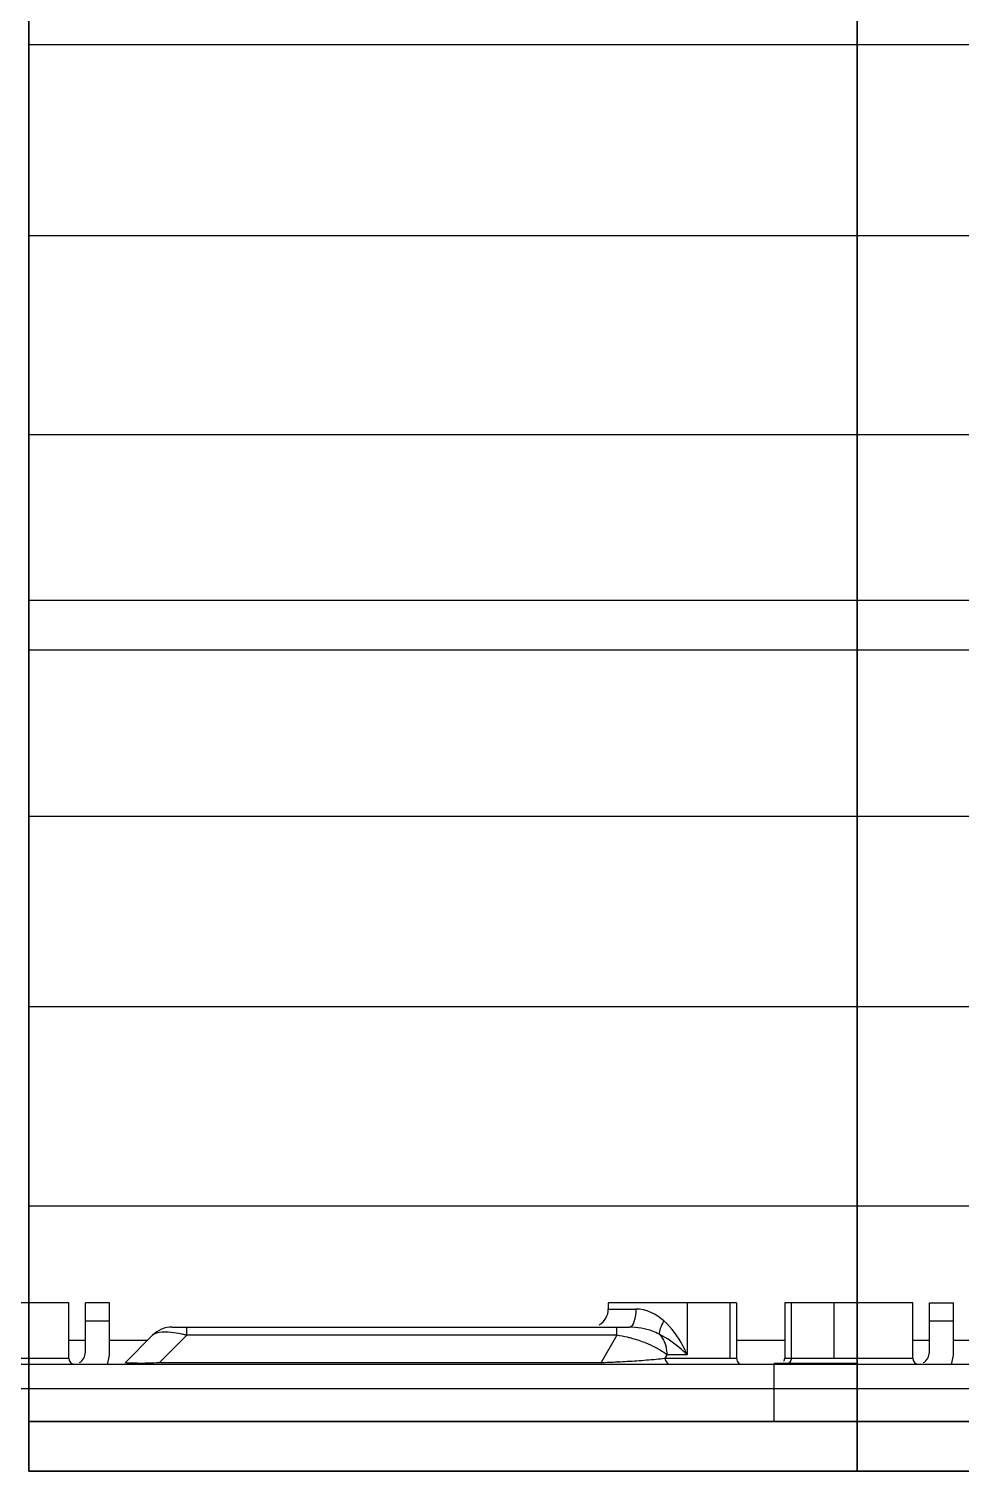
# Model space of a CAD drawing. Header units: millimetres. Extents: x 30557 to 235556, y -116603 to -73383.
# Drawn here: x 123903.9 to 123950.4, y -75230 to -75158.1 of the extents above; entities that cross this region are included whole.
import ezdxf

# ---------------------------------------------------------------- set-up
doc = ezdxf.new("R2010")
doc.units = ezdxf.units.MM

# ---------------------------------------------------------------- blocks, each defined once
blk = doc.blocks.new('1756-IO-Z')
for p, q in [((0, -142.681), (0, 0)), ((0, 0), (0, -142.681)), ((34.422, 0), (34.422, -142.681)), ((34.422, -142.681), (34.422, 0)), ((0, -85.471), (34.422, -85.471)), ((0, -93.401), (34.422, -93.401)), ((0, -101.675), (34.422, -101.675)), ((0, -108.563), (34.422, -108.563)), ((0, -110.627), (34.422, -110.627)), ((0, -117.525), (34.422, -117.525)), ((0, -125.445), (34.422, -125.445)), ((0, -133.719), (34.422, -133.719)), ((30.983, -142.681), (30.983, -140.274)), ((34.422, -140.274), (30.983, -140.274)), ((34.422, -142.681), (0, -142.681)), ((0, -142.681), (34.422, -142.681)), ((0, -144.745), (0, -142.681)), ((0, -142.681), (0, -144.745)), ((34.422, -144.745), (34.422, -142.681)), ((34.422, -142.681), (34.422, -144.745)), ((34.422, -144.745), (0, -144.745)), ((0, -144.745), (34.422, -144.745))]:
    blk.add_line(p, q)
blk = doc.blocks.new('1756-A10-Z')
at = {"color": 7, "linetype": 'Continuous'}
for p, q in [((96.633, -128.962), (91.306, -128.962)), ((96.633, -131.258), (96.633, -128.962)), ((97.32, -131.007), (97.32, -128.962)), ((98.322, -128.962), (97.32, -128.962)), ((98.322, -131.007), (98.322, -128.962)), ((119.055, -128.962), (119.055, -129.213)), ((124.381, -128.962), (119.055, -128.962)), ((124.381, -128.962), (124.381, -131.258)), ((126.386, -128.962), (126.386, -131.258)), ((131.712, -128.962), (126.386, -128.962)), ((131.712, -131.258), (131.712, -128.962)), ((132.399, -131.007), (132.399, -128.962)), ((132.399, -128.962), (133.402, -128.962)), ((133.402, -131.007), (133.402, -128.962)), ((100.93, -129.965), (119.934, -129.965)), ((100.115, -130.302), (98.983, -131.435)), ((26.36, -131.508), (201.716, -131.508)), ((26.36, -132.511), (201.716, -132.511))]:
    blk.add_line(p, q, dxfattribs=at)
at = {"color": 9, "linetype": 'Continuous'}
for p, q in [((119.055, -129.213), (120.196, -129.213)), ((122.328, -128.962), (122.328, -131.117)), ((124.113, -131.258), (124.113, -128.962)), ((126.654, -128.962), (126.654, -131.258)), ((128.439, -131.258), (128.439, -128.962)), ((98.322, -129.714), (97.32, -129.714)), ((101.533, -130.302), (101.533, -129.965)), ((119.414, -130.302), (119.414, -129.965)), ((133.402, -129.714), (132.399, -129.714)), ((96.633, -130.506), (97.32, -130.506)), ((98.322, -130.506), (99.912, -130.506)), ((100.4, -131.435), (101.533, -130.302)), ((119.414, -130.302), (101.533, -130.302)), ((119.414, -130.302), (118.76, -131.435)), ((124.381, -130.506), (126.386, -130.506)), ((131.712, -130.506), (132.399, -130.506)), ((133.402, -130.506), (134.991, -130.506)), ((121.417, -131.258), (121.498, -131.117)), ((122.328, -131.117), (121.498, -131.117)), ((91.306, -131.258), (96.633, -131.258)), ((100.4, -131.435), (118.76, -131.435)), ((119.461, -131.407), (119.418, -131.409)), ((121.417, -131.258), (124.381, -131.258)), ((126.386, -131.258), (131.712, -131.258))]:
    blk.add_line(p, q, dxfattribs=at)
at = {"color": 7, "linetype": 'Continuous'}
for centre, radius, start, end in [((118.303, -129.213), 0.752, 300, 0), ((100.93, -131.117), 1.153, 90, 134.99993), ((96.819, -131.007), 0.501, 300.10739, 0), ((96.819, -131.007), 1.503, 340.29527, 0), ((131.898, -131.007), 0.501, 300.10739, 0), ((131.898, -131.007), 1.503, 340.29527, 0), ((96.883, -131.258), 0.251, 180, 270), ((124.632, -131.258), 0.251, 180, 240), ((126.135, -131.258), 0.251, 330, 0), ((131.962, -131.258), 0.251, 180, 270)]:
    blk.add_arc(centre, radius, start, end, dxfattribs=at)
at = {"color": 9, "linetype": 'Continuous'}
for centre, radius, start, end in [((100.045, -136.653), 6.522, 76.8135, 77.3414), ((118.539, -135.921), 5.686, 76.70943, 81.14952), ((118.498, -136.114), 5.884, 75.16073, 76.75297), ((118.581, -135.825), 5.583, 69.06771, 75.22374), ((120.175, -131.117), 1.323, 359.99566, 14.90897), ((99.166, -106.975), 24.488, 270.74416, 271.76607), ((98.54, -85.41), 46.063, 271.71787, 272.31513), ((117.616, -94.195), 37.257, 271.75946, 272.77183), ((117.424, -89.964), 41.493, 272.813, 273.34389), ((117.509, -91.366), 40.089, 273.34003, 273.90751), ((117.834, -96.067), 35.376, 273.90142, 274.55252), ((118.451, -103.744), 27.674, 274.5404, 275.36532), ((119.35, -113.214), 18.162, 275.33365, 276.53338)]:
    blk.add_arc(centre, radius, start, end, dxfattribs=at)
for points, knots in [([(120.196, -129.213), (120.191, -129.392), (120.185, -129.634), (120.03, -129.965), (119.934, -129.965)], [0, 0, 0, 0, 0.650715, 1, 1, 1, 1]), ([(121.168, -130.261), (121.078, -130.213), (120.689, -130.038), (120.257, -129.965), (119.934, -129.965)], [0, 0, 0, 0, 0.239647, 1, 1, 1, 1]), ([(121.365, -129.703), (121.307, -129.806), (121.222, -129.984), (121.162, -130.181), (121.168, -130.261)], [0, 0, 0, 0, 0.596409, 1, 1, 1, 1]), ([(122.328, -131.117), (122.277, -130.991), (122.037, -130.472), (121.69, -129.995), (121.365, -129.703)], [0, 0, 0, 0, 0.237328, 1, 1, 1, 1]), ([(100.879, -130.189), (100.716, -130.174), (100.46, -130.164), (100.185, -130.233), (100.115, -130.302)], [0, 0, 0, 0, 0.62276, 1, 1, 1, 1]), ([(101.474, -130.289), (101.422, -130.277), (101.225, -130.236), (101.026, -130.204), (100.879, -130.189)], [0, 0, 0, 0, 0.263343, 1, 1, 1, 1]), ([(120.576, -130.61), (120.622, -130.628), (120.798, -130.699), (120.969, -130.779), (121.091, -130.846)], [0, 0, 0, 0, 0.264371, 1, 1, 1, 1]), ([(122.328, -131.117), (122.254, -131.04), (121.907, -130.705), (121.503, -130.429), (121.168, -130.261)], [0, 0, 0, 0, 0.222525, 1, 1, 1, 1]), ([(121.091, -130.846), (121.13, -130.867), (121.272, -130.948), (121.407, -131.041), (121.498, -131.117)], [0, 0, 0, 0, 0.274295, 1, 1, 1, 1]), ([(99.484, -131.461), (99.349, -131.463), (99.291, -131.453), (98.96, -131.458), (98.983, -131.435)], [0, 0, 0, 0, 0.805261, 1, 1, 1, 1]), ([(121.417, -131.258), (121.417, -131.32), (121.455, -131.446), (121.577, -131.508), (121.634, -131.508)], [0, 0, 0, 0, 0.525084, 1, 1, 1, 1]), ([(126.654, -131.258), (126.654, -131.32), (126.616, -131.446), (126.494, -131.508), (126.437, -131.508)], [0, 0, 0, 0, 0.525326, 1, 1, 1, 1])]:
    blk.add_open_spline(points, degree=3, knots=knots, dxfattribs=at)
for points in [[(121.365, -129.703), (121.051, -129.42), (120.619, -129.213), (120.196, -129.213)], [(121.168, -130.261), (121.304, -130.403), (121.403, -130.587), (121.453, -130.777)]]:
    blk.add_open_spline(points, degree=3, dxfattribs=at)

msp = doc.modelspace()

# ---------------------------------------------------------------- block references
at = {"xscale": 1.2, "yscale": 1.2, "zscale": 1.2}
for name, p in [('1756-A10-Z', (123789.902, -75066.882)), ('1756-IO-Z', (123903.867, -75056.328)), ('1756-IO-Z', (123945.173, -75056.328))]:
    msp.add_blockref(name, p, dxfattribs=at)

doc.saveas('drawing.dxf')
